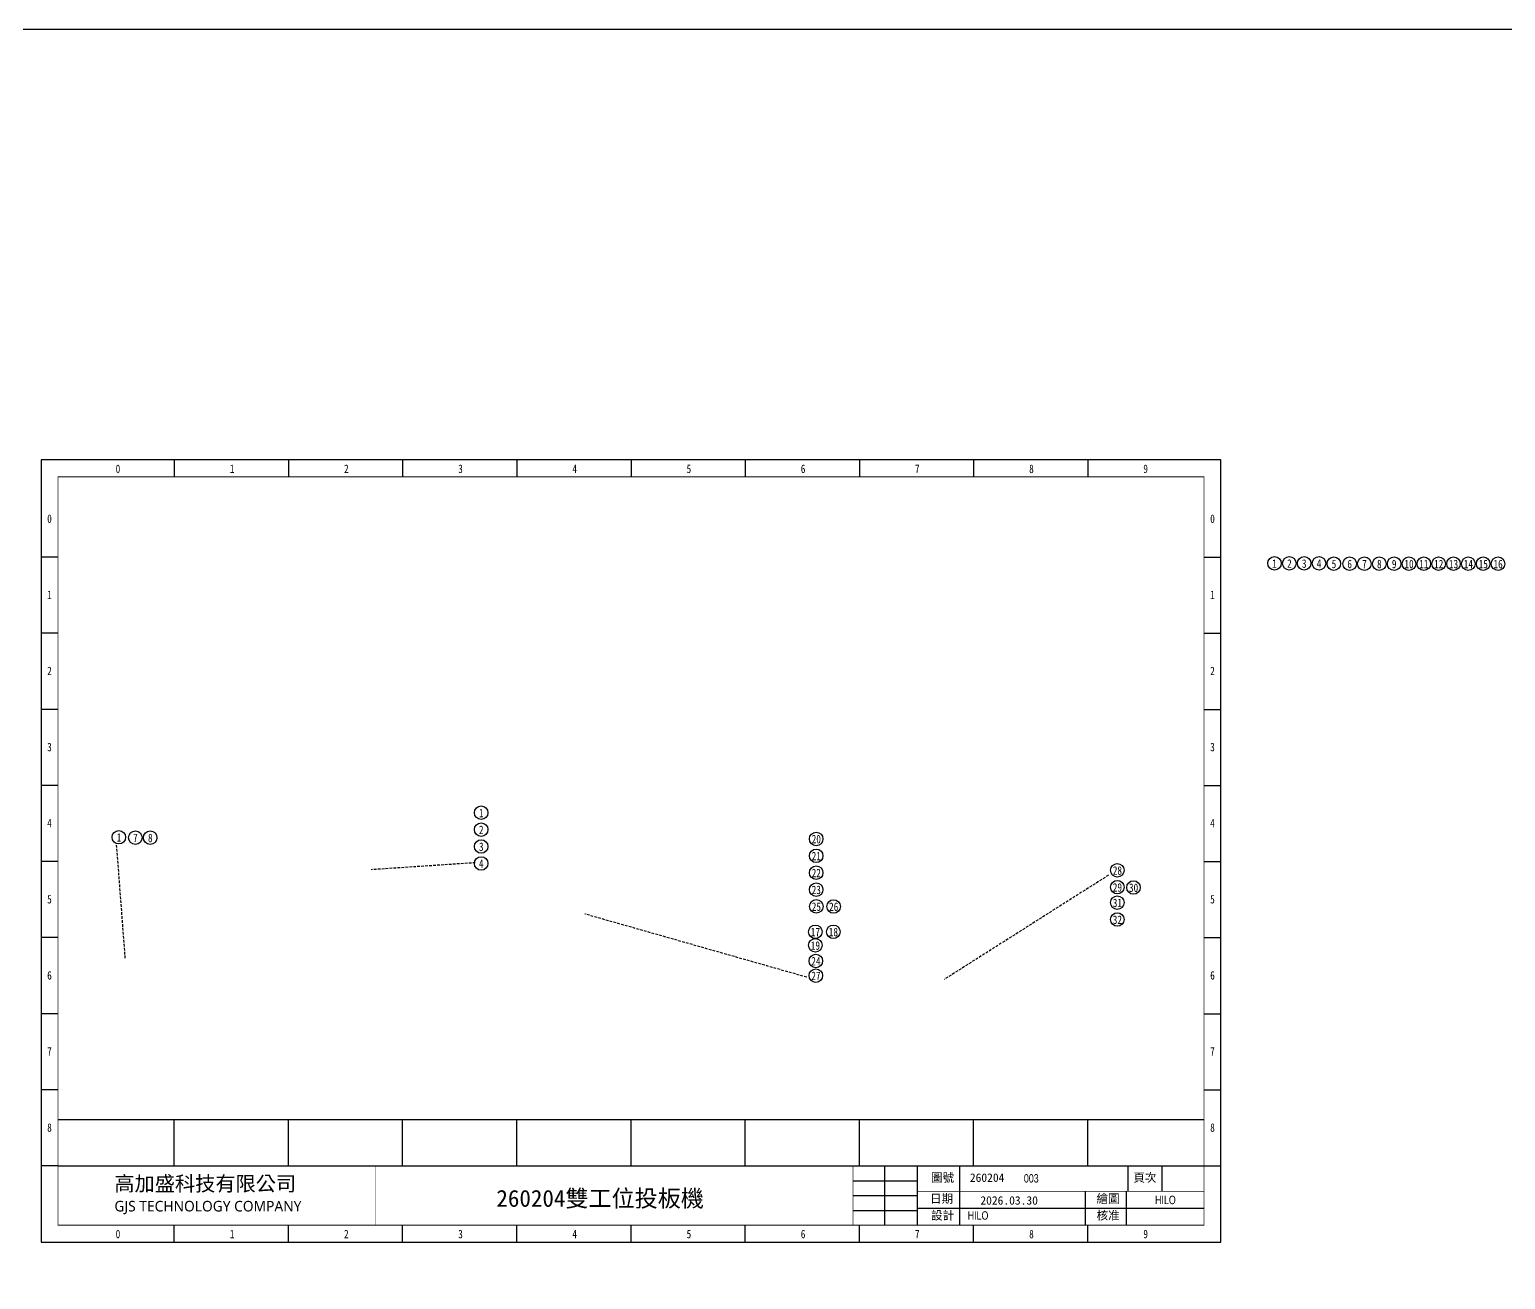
# Model space of a CAD drawing. Header units: millimetres. Extents: x -684 to 5961, y -1281 to 2539.
# Drawn here: x 1225.8 to 1574.8, y 850.4 to 1146 of the extents above; entities that cross this region are included whole.
import ezdxf
from ezdxf.enums import TextEntityAlignment as Align

# ---------------------------------------------------------------- set-up
doc = ezdxf.new("R2010")
doc.units = ezdxf.units.MM
doc.header["$LTSCALE"] = 5
doc.header["$MEASUREMENT"] = 0
doc.linetypes.add('HIDDEN2', pattern=[0.1875, 0.125, -0.0625])
doc.layers.get('0').update_dxf_attribs({"linetype": 'CONTINUOUS'})
doc.layers.add('圖框', color=7, linetype='CONTINUOUS')
doc.layers.add('文字', color=4, linetype='CONTINUOUS')
doc.styles.add('MtXpl_', font='mingliub.ttc')
doc.styles.add('新細明體', font='', dxfattribs={"width": 0.8})
doc.styles.add('標楷體', font='', dxfattribs={"width": 0.8})
doc.styles.add('線號', font='simplex.shx', dxfattribs={"height": 1.5, "bigfont": 'chineset.shx'})
doc.styles.get('新細明體').set_extended_font_data('新細明體')
doc.styles.get('標楷體').set_extended_font_data('標楷體')

# ---------------------------------------------------------------- blocks, each defined once
blk = doc.blocks.new('圖框')
at = {"layer": '圖框'}
for p, q in [((0, 185), (0, 0)), ((279, 185), (0, 185)), ((31.5, 185), (31.5, 181)), ((58.5, 185), (58.5, 181)), ((85.5, 185), (85.5, 181)), ((112.5, 185), (112.5, 181)), ((139.5, 185), (139.5, 181)), ((166.5, 185), (166.5, 181)), ((193.5, 185), (193.5, 181)), ((220.5, 185), (220.5, 181)), ((247.5, 185), (247.5, 181)), ((279, 0), (279, 185)), ((4, 162), (0, 162)), ((275, 162), (279, 162)), ((4, 144), (0, 144)), ((275, 144), (279, 144)), ((4, 126), (0, 126)), ((275, 126), (279, 126)), ((4, 108), (0, 108)), ((275, 108), (279, 108)), ((4, 90), (0, 90)), ((275, 90), (279, 90)), ((4, 72), (0, 72)), ((275, 72), (279, 72)), ((4, 54), (0, 54)), ((275, 54), (279, 54)), ((4, 36), (0, 36)), ((275, 36), (279, 36)), ((4, 28.96), (275, 28.96)), ((31.5, 17.96), (31.5, 28.96)), ((58.5, 17.96), (58.5, 28.96)), ((85.5, 18), (85.5, 29)), ((112.5, 17.96), (112.5, 28.96)), ((139.5, 17.96), (139.5, 28.96)), ((166.5, 17.96), (166.5, 28.96)), ((193.5, 17.96), (193.5, 28.96)), ((220.5, 17.96), (220.5, 28.96)), ((247.5, 17.96), (247.5, 28.96)), ((4, 18), (0, 18)), ((4, 18), (275, 18)), ((199.44, 18), (199.44, 4)), ((207.14, 18), (207.14, 4)), ((217.16, 18), (217.16, 4)), ((257, 18), (257, 12)), ((265, 18), (265, 12)), ((275, 18), (279, 18)), ((192, 14.5), (207.14, 14.5)), ((192, 11), (207.14, 11)), ((192, 7.5), (207.14, 7.5)), ((207.14, 8), (275, 8)), ((31.5, 0), (31.5, 4)), ((58.5, 0), (58.5, 4)), ((85.5, 0), (85.5, 4)), ((112.5, 0), (112.5, 4)), ((139.5, 0), (139.5, 4)), ((166.5, 0), (166.5, 4)), ((193.5, 0), (193.5, 4)), ((220.5, 0), (220.5, 4)), ((247.5, 0), (247.5, 4)), ((0, 0), (279, 0))]:
    blk.add_line(p, q, dxfattribs=at)
at = {"layer": '圖框', "const_width": 0.2}
for points in [[(4, 4), (275, 4), (275, 181), (4, 181)], [(4, 181), (275, 181), (275, 4), (4, 4)]]:
    blk.add_lwpolyline(points, close=True, dxfattribs=at)
at = {"layer": '圖框'}
for points, const_width in [([(4, 18), (275, 18)], 0.2), ([(79, 18), (79, 4)], 0.15), ([(192, 18), (192, 4)], 0.15), ([(207.14, 12), (275, 12)], 0.15)]:
    blk.add_lwpolyline(points, dxfattribs=dict(at, const_width=const_width))
for points in [[(246.85, 12), (246.85, 4)], [(256.58, 12), (256.58, 4)]]:
    blk.add_lwpolyline(points, dxfattribs=at)
at = {"insert": (17.34, 15.57), "char_height": 2, "width": 50.9822, "attachment_point": 1, "style": '線號'}
blk.add_mtext('{\\fMicrosoft JhengHei|b1|i0|c136|p34;\\H1.75x;\\C4;高加盛科技有限公司\\H0.85714x;\\P\\fMicrosoft JhengHei|b0|i0|c136|p34;\\H0.83333x;GJS TECHNOLOGY COMPANY}', dxfattribs=at)
at = {"layer": '圖框', "style": '標楷體', "width": 0.8}
for s, p in [('0', (17.64, 181.9)), ('1', (44.64, 181.9)), ('2', (71.64, 181.9)), ('3', (98.64, 181.9)), ('4', (125.64, 181.9)), ('5', (152.64, 181.9)), ('6', (179.64, 181.9)), ('7', (206.64, 181.9)), ('8', (233.64, 181.9)), ('9', (260.64, 181.9)), ('0', (1.45, 170.09)), ('0', (276.45, 170.09)), ('1', (1.45, 152.09)), ('1', (276.45, 152.09)), ('2', (1.45, 134.09)), ('2', (276.45, 134.09)), ('3', (1.45, 116.09)), ('3', (276.45, 116.09)), ('4', (1.45, 98.09)), ('4', (276.45, 98.09)), ('5', (1.45, 80.09)), ('5', (276.45, 80.09)), ('6', (1.45, 62.09)), ('6', (276.45, 62.09)), ('7', (1.45, 44.09)), ('7', (276.45, 44.09)), ('8', (1.45, 26.09)), ('8', (276.45, 26.09)), ('0', (17.64, 0.9)), ('1', (44.64, 0.9)), ('2', (71.64, 0.9)), ('3', (98.64, 0.9)), ('4', (125.64, 0.9)), ('5', (152.64, 0.9)), ('6', (179.64, 0.9)), ('7', (206.64, 0.9)), ('8', (233.64, 0.9)), ('9', (260.64, 0.9))]:
    blk.add_text(s, height=2, dxfattribs=at).set_placement(p)
at = {"layer": '圖框', "style": 'MtXpl_'}
for s, p in [('圖號', (210.44, 14.24)), ('頁次^J', (258.27, 14.24)), ('日期', (210.21, 9.25)), ('繪圖', (249.57, 9.25)), ('設計', (210.44, 5.29)), ('核准', (249.57, 5.29))]:
    blk.add_text(s, height=2, dxfattribs=at).set_placement(p)

msp = doc.modelspace()

# ---------------------------------------------------------------- linework, layer by layer
at = {"color": 1, "linetype": 'HIDDEN2'}
for p, q in [((1248.451, 926.339), (1246.402, 953.231)), ((1331.216, 948.939), (1306.599, 947.286)), ((1480.917, 945.984), (1442.094, 921.326)), ((1409.594, 921.857), (1357.119, 936.812))]:
    msp.add_line(p, q, dxfattribs=at)
msp.add_lwpolyline([(2005.364, 1146.033), (-104.977, 1146.033), (-104.977, -1219.316), (2005.364, -1219.316)], close=True)
for centre in [(1520.175, 1019.765), (1520.175, 1019.765), (1523.686, 1019.765), (1523.686, 1019.765), (1527.197, 1019.765), (1527.197, 1019.765), (1530.708, 1019.765), (1530.708, 1019.765), (1534.221, 1019.686), (1534.221, 1019.686), (1537.937, 1019.662), (1537.937, 1019.662), (1541.443, 1019.662), (1541.443, 1019.662), (1544.954, 1019.662), (1544.954, 1019.662), (1548.465, 1019.662), (1548.465, 1019.662), (1551.976, 1019.662), (1551.976, 1019.662), (1555.488, 1019.662), (1555.488, 1019.662), (1558.999, 1019.662), (1558.999, 1019.662), (1562.504, 1019.662), (1562.504, 1019.662), (1566.016, 1019.662), (1566.016, 1019.662), (1569.527, 1019.662), (1569.527, 1019.662), (1573.045, 1019.662), (1573.045, 1019.662), (1332.602, 960.774), (1332.602, 960.774), (1246.93, 954.975), (1246.93, 954.975), (1250.834, 954.872), (1250.834, 954.872), (1254.345, 954.872), (1254.345, 954.872), (1332.602, 956.774), (1332.602, 956.774), (1332.602, 952.774), (1332.602, 952.774), (1411.822, 954.58), (1411.822, 954.58), (1332.602, 948.774), (1332.602, 948.774), (1411.822, 950.58), (1411.822, 950.58), (1411.822, 946.58), (1411.822, 946.58), (1483.02, 947.155), (1483.02, 947.155), (1411.822, 942.58), (1411.822, 942.58), (1483.02, 943.155), (1483.02, 943.155), (1486.844, 943.085), (1486.844, 943.085), (1411.836, 938.615), (1411.836, 938.615), (1415.939, 938.58), (1415.939, 938.58), (1483.02, 939.509), (1483.02, 939.509), (1483.02, 935.509), (1483.02, 935.509), (1411.613, 932.614), (1411.613, 932.614), (1415.867, 932.614), (1415.867, 932.614), (1411.613, 929.414), (1411.613, 929.414), (1411.736, 925.713), (1411.736, 925.713), (1411.736, 922.241), (1411.736, 922.241)]:
    msp.add_circle(centre, 1.6)

# ---------------------------------------------------------------- block references
at = {"color": 0, "linetype": 'Continuous'}
msp.add_blockref('圖框', (1228.532, 859.222), dxfattribs=at)

# ---------------------------------------------------------------- texts
at = {"style": '標楷體', "width": 0.8}
for s, p in [('1', (1520.192, 1018.709)), ('2', (1523.703, 1018.709)), ('3', (1527.214, 1018.709)), ('4', (1530.725, 1018.709)), ('5', (1534.239, 1018.63)), ('6', (1537.954, 1018.605)), ('7', (1541.46, 1018.605)), ('8', (1544.971, 1018.605)), ('9', (1548.482, 1018.605)), ('10', (1551.994, 1018.605)), ('11', (1555.505, 1018.605)), ('12', (1559.016, 1018.605)), ('13', (1562.522, 1018.605)), ('14', (1566.033, 1018.605)), ('15', (1569.544, 1018.605)), ('16', (1573.062, 1018.605)), ('1', (1332.619, 959.718)), ('2', (1332.619, 955.718)), ('1', (1246.948, 953.919)), ('7', (1250.851, 953.816)), ('8', (1254.362, 953.816)), ('3', (1332.619, 951.718)), ('20', (1411.839, 953.524)), ('4', (1332.619, 947.718)), ('21', (1411.839, 949.524)), ('22', (1411.839, 945.524)), ('28', (1483.037, 946.099)), ('23', (1411.839, 941.524)), ('29', (1483.037, 942.099)), ('30', (1486.861, 942.028)), ('25', (1411.853, 937.558)), ('26', (1415.956, 937.523)), ('31', (1483.037, 938.453)), ('32', (1483.037, 934.453)), ('17', (1411.63, 931.558)), ('18', (1415.884, 931.558)), ('19', (1411.63, 928.358)), ('24', (1411.753, 924.657)), ('27', (1411.753, 921.185))]:
    msp.add_text(s, height=2, dxfattribs=at).set_placement(p, align=Align.CENTER)
at = {"layer": '文字', "style": 'MtXpl_'}
for s, height, p in [('260204', 2, (1448.154, 873.458)), ('260204雙工位投板機', 4, (1336.196, 867.558)), ('2026.03.30', 2, (1450.637, 868.066))]:
    msp.add_text(s, height=height, dxfattribs=at).set_placement(p)
at = {"layer": '文字', "style": '新細明體', "width": 0.8}
for s, p in [('003', (1460.924, 873.287)), ('HILO', (1491.953, 868.189)), ('HILO', (1447.651, 864.506))]:
    msp.add_text(s, height=2, dxfattribs=at).set_placement(p)

doc.saveas('drawing.dxf')
